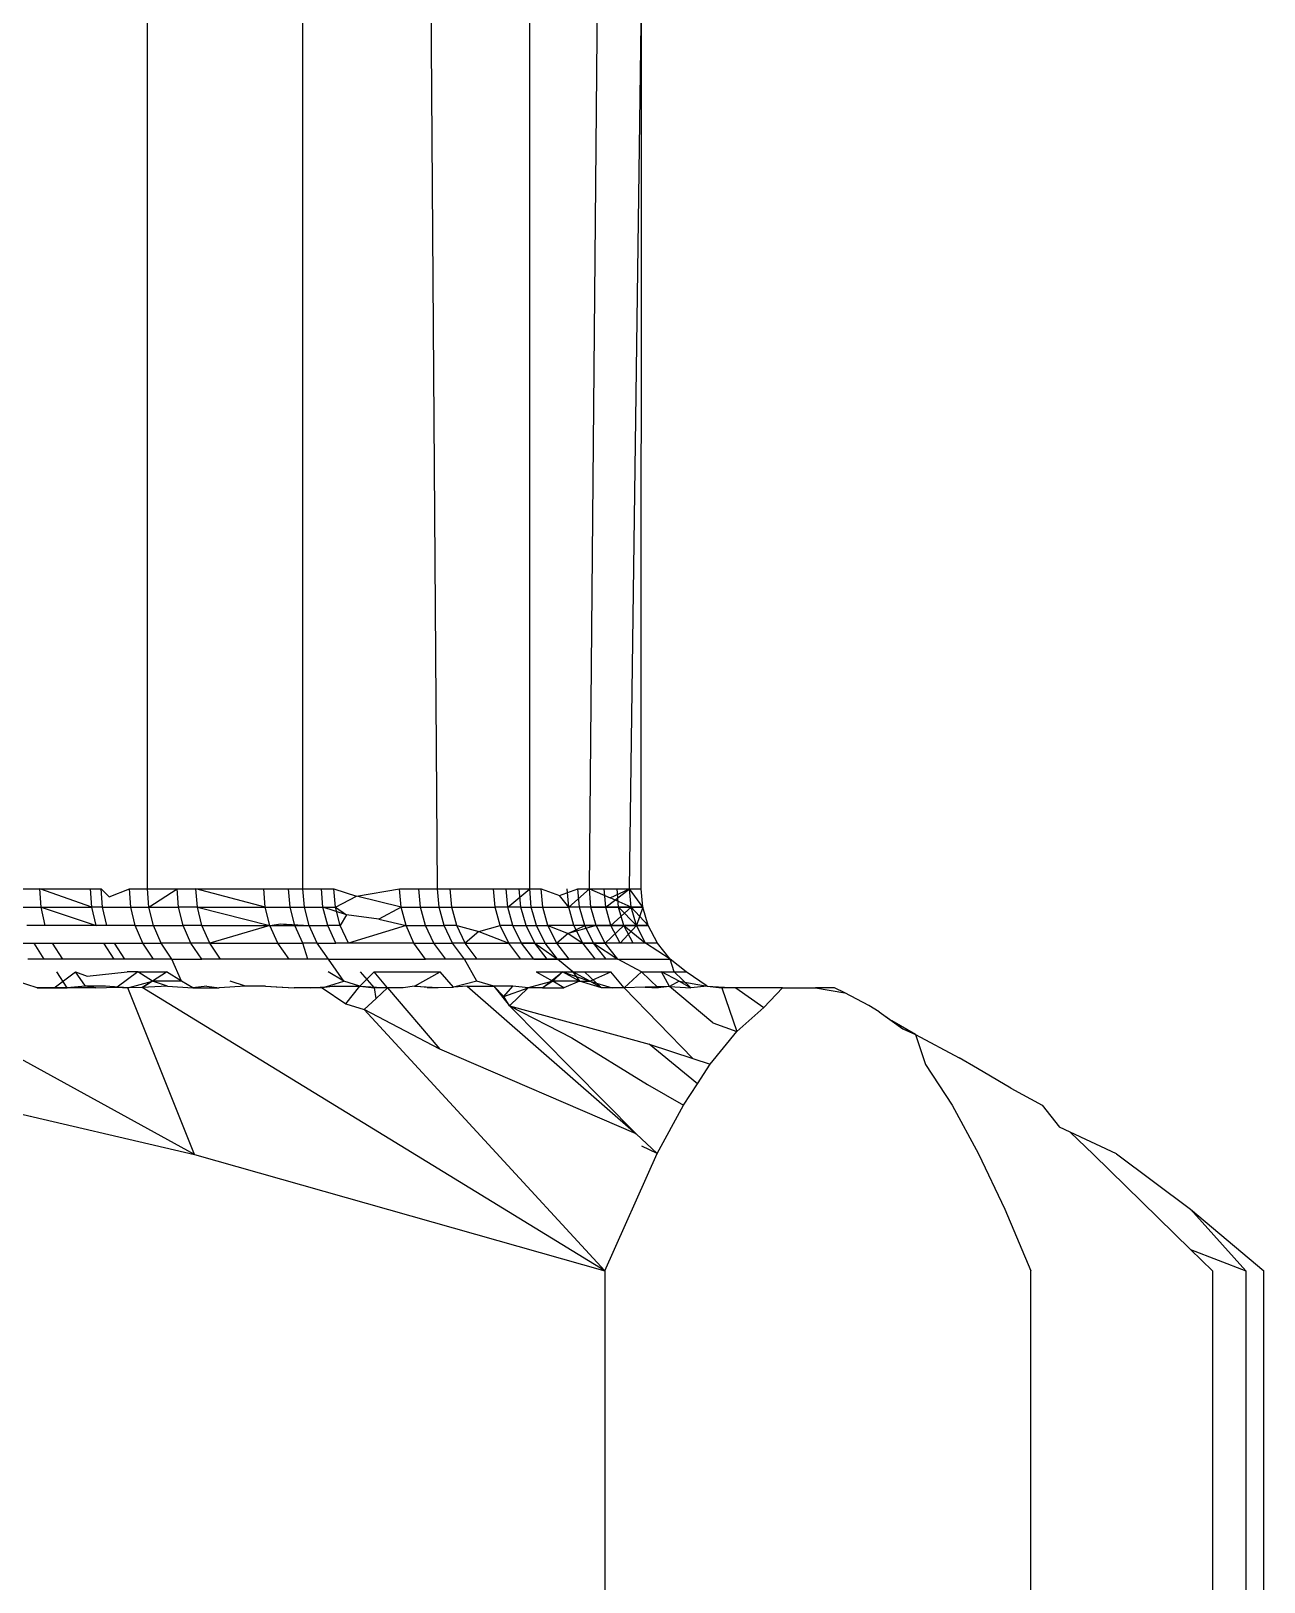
# Model space of a CAD drawing. Header units: millimetres. Extents: x 153 to 4750, y 92 to 3343.
# Drawn here: x 2858.84 to 2861.953, y 1085.116 to 1089.032 of the extents above; entities that cross this region are included whole.
import ezdxf

# ---------------------------------------------------------------- set-up
doc = ezdxf.new("R2010")
doc.units = ezdxf.units.MM

msp = doc.modelspace()

# ---------------------------------------------------------------- linework, layer by layer
for p, q in [((2859.1345, 1086.8656), (2859.1345, 1089.1156)), ((2859.5268, 1086.8656), (2859.5268, 1089.1156)), ((2859.8667, 1086.8656), (2859.8503, 1089.1156)), ((2860.0993, 1086.8656), (2860.0993, 1089.1156)), ((2860.2499, 1086.8656), (2860.2704, 1089.1156)), ((2860.3514, 1086.8656), (2860.3812, 1089.1156)), ((2860.3811, 1086.8656), (2860.3812, 1089.1156)), ((2858.8157, 1086.8656), (2858.8622, 1086.8656)), ((2858.8655, 1086.8201), (2858.8622, 1086.8656)), ((2858.8622, 1086.8656), (2858.9905, 1086.8656)), ((2858.994, 1086.8201), (2858.8622, 1086.8656)), ((2858.994, 1086.8201), (2858.9905, 1086.8656)), ((2858.9905, 1086.8656), (2859.0175, 1086.8656)), ((2859.0209, 1086.8201), (2859.0175, 1086.8656)), ((2859.0175, 1086.8656), (2859.0375, 1086.8456)), ((2859.0375, 1086.8456), (2859.0889, 1086.8656)), ((2859.0924, 1086.8201), (2859.0889, 1086.8656)), ((2859.0889, 1086.8656), (2859.1345, 1086.8656)), ((2859.1379, 1086.8201), (2859.1345, 1086.8656)), ((2859.1345, 1086.8656), (2859.2094, 1086.8656)), ((2859.1379, 1086.8201), (2859.2094, 1086.8656)), ((2859.2129, 1086.8201), (2859.2094, 1086.8656)), ((2859.2094, 1086.8656), (2859.2566, 1086.8656)), ((2859.2601, 1086.8201), (2859.2566, 1086.8656)), ((2859.2566, 1086.8656), (2859.428, 1086.8656)), ((2859.4317, 1086.8201), (2859.2566, 1086.8656)), ((2859.4317, 1086.8201), (2859.428, 1086.8656)), ((2859.428, 1086.8656), (2859.4904, 1086.8656)), ((2859.4941, 1086.8201), (2859.4904, 1086.8656)), ((2859.4904, 1086.8656), (2859.5268, 1086.8656)), ((2859.5305, 1086.8201), (2859.5268, 1086.8656)), ((2859.5268, 1086.8656), (2859.5736, 1086.8656)), ((2859.5773, 1086.8201), (2859.5736, 1086.8656)), ((2859.5736, 1086.8656), (2859.6051, 1086.8656)), ((2859.6089, 1086.8201), (2859.6051, 1086.8656)), ((2859.6051, 1086.8656), (2859.662, 1086.8477)), ((2859.6089, 1086.8201), (2859.662, 1086.8477)), ((2859.662, 1086.8477), (2859.7709, 1086.8656)), ((2859.7747, 1086.8201), (2859.662, 1086.8477)), ((2859.7747, 1086.8201), (2859.7709, 1086.8656)), ((2859.7709, 1086.8656), (2859.8196, 1086.8656)), ((2859.8235, 1086.8201), (2859.8196, 1086.8656)), ((2859.8196, 1086.8656), (2859.8667, 1086.8656)), ((2859.8706, 1086.8201), (2859.8667, 1086.8656)), ((2859.8667, 1086.8656), (2859.8985, 1086.8656)), ((2859.9024, 1086.8201), (2859.8985, 1086.8656)), ((2859.8985, 1086.8656), (2860.0078, 1086.8656)), ((2860.0118, 1086.8201), (2860.0078, 1086.8656)), ((2860.0078, 1086.8656), (2860.0402, 1086.8656)), ((2860.0441, 1086.8201), (2860.0402, 1086.8656)), ((2860.0402, 1086.8656), (2860.0731, 1086.8656)), ((2860.0441, 1086.8201), (2860.0993, 1086.8656)), ((2860.0772, 1086.8201), (2860.0731, 1086.8656)), ((2860.0731, 1086.8656), (2860.1282, 1086.8656)), ((2860.0731, 1086.8656), (2860.0993, 1086.8656)), ((2860.1033, 1086.8201), (2860.0993, 1086.8656)), ((2860.0993, 1086.8656), (2860.1282, 1086.8656)), ((2860.1323, 1086.8201), (2860.1282, 1086.8656)), ((2860.1282, 1086.8656), (2860.1744, 1086.8489)), ((2860.1744, 1086.8489), (2860.2209, 1086.8656)), ((2860.1981, 1086.8201), (2860.1744, 1086.8489)), ((2860.1981, 1086.8201), (2860.1941, 1086.8656)), ((2860.1981, 1086.8201), (2860.2499, 1086.8656)), ((2860.225, 1086.8201), (2860.2209, 1086.8656)), ((2860.2209, 1086.8656), (2860.2499, 1086.8656)), ((2860.254, 1086.8201), (2860.2499, 1086.8656)), ((2860.2499, 1086.8656), (2860.3027, 1086.8429)), ((2860.2499, 1086.8656), (2860.2871, 1086.8656)), ((2860.2871, 1086.8656), (2860.3514, 1086.8656)), ((2860.2912, 1086.8201), (2860.2871, 1086.8656)), ((2860.2912, 1086.8201), (2860.3514, 1086.8656)), ((2860.3027, 1086.8429), (2860.3514, 1086.8656)), ((2860.3556, 1086.8201), (2860.3027, 1086.8429)), ((2860.3239, 1086.8201), (2860.3198, 1086.8656)), ((2860.3514, 1086.8656), (2860.3811, 1086.8656)), ((2860.3556, 1086.8201), (2860.3514, 1086.8656)), ((2860.3853, 1086.8201), (2860.3514, 1086.8656)), ((2860.3853, 1086.8201), (2860.3811, 1086.8656)), ((2858.819, 1086.8201), (2858.8655, 1086.8201)), ((2858.8762, 1086.7736), (2858.8655, 1086.8201)), ((2858.8655, 1086.8201), (2858.994, 1086.8201)), ((2858.8655, 1086.8201), (2859.0049, 1086.7736)), ((2859.0049, 1086.7736), (2858.994, 1086.8201)), ((2859.0209, 1086.8201), (2858.994, 1086.8201)), ((2859.0318, 1086.7736), (2859.0209, 1086.8201)), ((2859.0209, 1086.8201), (2859.0924, 1086.8201)), ((2859.1034, 1086.7736), (2859.0924, 1086.8201)), ((2859.0924, 1086.8201), (2859.1379, 1086.8201)), ((2859.1491, 1086.7736), (2859.1379, 1086.8201)), ((2859.1379, 1086.8201), (2859.2129, 1086.8201)), ((2859.2242, 1086.7736), (2859.2129, 1086.8201)), ((2859.2601, 1086.8201), (2859.2129, 1086.8201)), ((2859.2715, 1086.7736), (2859.2601, 1086.8201)), ((2859.2601, 1086.8201), (2859.4317, 1086.8201)), ((2859.2601, 1086.8201), (2859.4433, 1086.7736)), ((2859.4433, 1086.7736), (2859.4317, 1086.8201)), ((2859.4317, 1086.8201), (2859.4941, 1086.8201)), ((2859.5059, 1086.7736), (2859.4941, 1086.8201)), ((2859.4941, 1086.8201), (2859.5305, 1086.8201)), ((2859.5424, 1086.7736), (2859.5305, 1086.8201)), ((2859.5305, 1086.8201), (2859.5773, 1086.8201)), ((2859.5893, 1086.7736), (2859.5773, 1086.8201)), ((2859.6366, 1086.8007), (2859.5773, 1086.8201)), ((2859.5773, 1086.8201), (2859.6089, 1086.8201)), ((2859.6209, 1086.7736), (2859.6089, 1086.8201)), ((2859.6089, 1086.8201), (2859.6366, 1086.8007)), ((2859.6366, 1086.8007), (2859.6209, 1086.7736)), ((2859.718, 1086.7896), (2859.6366, 1086.8007)), ((2859.7747, 1086.8201), (2859.718, 1086.7896)), ((2859.787, 1086.7736), (2859.7747, 1086.8201)), ((2859.7747, 1086.8201), (2859.8235, 1086.8201)), ((2859.8359, 1086.7736), (2859.8235, 1086.8201)), ((2859.8235, 1086.8201), (2859.8706, 1086.8201)), ((2859.883, 1086.7736), (2859.8706, 1086.8201)), ((2859.8706, 1086.8201), (2859.9024, 1086.8201)), ((2859.9149, 1086.7736), (2859.9024, 1086.8201)), ((2859.9024, 1086.8201), (2860.0118, 1086.8201)), ((2860.0245, 1086.7736), (2860.0118, 1086.8201)), ((2860.0772, 1086.8201), (2860.0118, 1086.8201)), ((2860.0441, 1086.8201), (2860.0118, 1086.8201)), ((2860.0569, 1086.7736), (2860.0441, 1086.8201)), ((2860.0772, 1086.8201), (2860.0441, 1086.8201)), ((2860.09, 1086.7736), (2860.0772, 1086.8201)), ((2860.0772, 1086.8201), (2860.1323, 1086.8201)), ((2860.0772, 1086.8201), (2860.1033, 1086.8201)), ((2860.1162, 1086.7736), (2860.1033, 1086.8201)), ((2860.1033, 1086.8201), (2860.1323, 1086.8201)), ((2860.1452, 1086.7736), (2860.1323, 1086.8201)), ((2860.1323, 1086.8201), (2860.1981, 1086.8201)), ((2860.2111, 1086.7736), (2860.1981, 1086.8201)), ((2860.254, 1086.8201), (2860.1981, 1086.8201)), ((2860.225, 1086.8201), (2860.1981, 1086.8201)), ((2860.2381, 1086.7736), (2860.225, 1086.8201)), ((2860.254, 1086.8201), (2860.225, 1086.8201)), ((2860.2671, 1086.7736), (2860.254, 1086.8201)), ((2860.254, 1086.8201), (2860.2912, 1086.8201)), ((2860.3239, 1086.8201), (2860.254, 1086.8201)), ((2860.2912, 1086.8201), (2860.3556, 1086.8201)), ((2860.3044, 1086.7736), (2860.2912, 1086.8201)), ((2860.2912, 1086.8201), (2860.3239, 1086.8201)), ((2860.3556, 1086.8201), (2860.3044, 1086.7736)), ((2860.3853, 1086.8201), (2860.3239, 1086.8201)), ((2860.3372, 1086.7736), (2860.3239, 1086.8201)), ((2860.3239, 1086.8201), (2860.3689, 1086.7736)), ((2860.3556, 1086.8201), (2860.3853, 1086.8201)), ((2860.3689, 1086.7736), (2860.3556, 1086.8201)), ((2860.3556, 1086.8201), (2860.3986, 1086.7736)), ((2860.3853, 1086.8201), (2860.3689, 1086.7736)), ((2860.3986, 1086.7736), (2860.3853, 1086.8201)), ((2858.8762, 1086.7736), (2858.8296, 1086.7736)), ((2859.0049, 1086.7736), (2858.8762, 1086.7736)), ((2859.0318, 1086.7736), (2859.0049, 1086.7736)), ((2859.1034, 1086.7736), (2859.0318, 1086.7736)), ((2859.1227, 1086.7288), (2859.1034, 1086.7736)), ((2859.1034, 1086.7736), (2859.1491, 1086.7736)), ((2859.1684, 1086.7288), (2859.1491, 1086.7736)), ((2859.1491, 1086.7736), (2859.2242, 1086.7736)), ((2859.2438, 1086.7288), (2859.2242, 1086.7736)), ((2859.2715, 1086.7736), (2859.2242, 1086.7736)), ((2859.2913, 1086.7288), (2859.2715, 1086.7736)), ((2859.2715, 1086.7736), (2859.4433, 1086.7736)), ((2859.4433, 1086.7736), (2859.2913, 1086.7288)), ((2859.4433, 1086.7736), (2859.4712, 1086.7775)), ((2859.4635, 1086.7288), (2859.4433, 1086.7736)), ((2859.4433, 1086.7736), (2859.5059, 1086.7736)), ((2859.4712, 1086.7775), (2859.5059, 1086.7736)), ((2859.4712, 1086.7775), (2859.5424, 1086.7736)), ((2859.5263, 1086.7288), (2859.5059, 1086.7736)), ((2859.5059, 1086.7736), (2859.5424, 1086.7736)), ((2859.5629, 1086.7288), (2859.5424, 1086.7736)), ((2859.5424, 1086.7736), (2859.5893, 1086.7736)), ((2859.61, 1086.7288), (2859.5893, 1086.7736)), ((2859.6209, 1086.7736), (2859.5893, 1086.7736)), ((2859.6417, 1086.7288), (2859.6209, 1086.7736)), ((2859.787, 1086.7736), (2859.6417, 1086.7288)), ((2859.718, 1086.7896), (2859.787, 1086.7736)), ((2859.8064, 1086.7288), (2859.787, 1086.7736)), ((2859.787, 1086.7736), (2859.8359, 1086.7736)), ((2859.8573, 1086.7288), (2859.8359, 1086.7736)), ((2859.8359, 1086.7736), (2859.883, 1086.7736)), ((2859.9046, 1086.7288), (2859.883, 1086.7736)), ((2859.9149, 1086.7736), (2859.883, 1086.7736)), ((2859.9366, 1086.7288), (2859.9149, 1086.7736)), ((2859.9149, 1086.7736), (2859.9708, 1086.7582)), ((2859.9708, 1086.7582), (2859.9366, 1086.7288)), ((2859.9708, 1086.7582), (2860.0245, 1086.7736)), ((2859.9708, 1086.7582), (2860.0465, 1086.7288)), ((2860.0465, 1086.7288), (2860.0245, 1086.7736)), ((2860.0569, 1086.7736), (2860.0245, 1086.7736)), ((2860.079, 1086.7288), (2860.0569, 1086.7736)), ((2860.0569, 1086.7736), (2860.09, 1086.7736)), ((2860.0569, 1086.7736), (2860.1162, 1086.7736)), ((2860.1122, 1086.7288), (2860.09, 1086.7736)), ((2860.09, 1086.7736), (2860.1452, 1086.7736)), ((2860.1385, 1086.7288), (2860.1162, 1086.7736)), ((2860.1162, 1086.7736), (2860.1452, 1086.7736)), ((2860.1676, 1086.7288), (2860.1452, 1086.7736)), ((2860.1452, 1086.7736), (2860.196, 1086.753)), ((2860.2111, 1086.7736), (2860.1452, 1086.7736)), ((2860.2671, 1086.7736), (2860.196, 1086.753)), ((2860.196, 1086.753), (2860.2381, 1086.7736)), ((2860.2338, 1086.7288), (2860.2111, 1086.7736)), ((2860.2381, 1086.7736), (2860.2111, 1086.7736)), ((2860.2608, 1086.7288), (2860.2381, 1086.7736)), ((2860.2671, 1086.7736), (2860.2381, 1086.7736)), ((2860.2381, 1086.7736), (2860.3044, 1086.7736)), ((2860.29, 1086.7288), (2860.2671, 1086.7736)), ((2860.2671, 1086.7736), (2860.3044, 1086.7736)), ((2860.3372, 1086.7736), (2860.2671, 1086.7736)), ((2860.3372, 1086.7736), (2860.29, 1086.7288)), ((2860.3273, 1086.7288), (2860.3044, 1086.7736)), ((2860.3044, 1086.7736), (2860.3689, 1086.7736)), ((2860.3044, 1086.7736), (2860.3372, 1086.7736)), ((2860.3689, 1086.7736), (2860.3273, 1086.7288)), ((2860.3986, 1086.7736), (2860.3372, 1086.7736)), ((2860.3602, 1086.7288), (2860.3372, 1086.7736)), ((2860.3372, 1086.7736), (2860.392, 1086.7288)), ((2860.392, 1086.7288), (2860.3689, 1086.7736)), ((2860.3689, 1086.7736), (2860.3986, 1086.7736)), ((2860.4218, 1086.7288), (2860.3986, 1086.7736)), ((2858.8068, 1086.7288), (2858.8479, 1086.7288)), ((2858.8736, 1086.6888), (2858.8479, 1086.7288)), ((2858.8479, 1086.7288), (2858.8947, 1086.7288)), ((2858.9206, 1086.6888), (2858.8947, 1086.7288)), ((2858.8947, 1086.7288), (2859.0237, 1086.7288)), ((2859.0502, 1086.6888), (2859.0237, 1086.7288)), ((2859.0237, 1086.7288), (2859.0508, 1086.7288)), ((2859.0773, 1086.6888), (2859.0508, 1086.7288)), ((2859.0508, 1086.7288), (2859.1227, 1086.7288)), ((2859.1495, 1086.6888), (2859.1227, 1086.7288)), ((2859.1227, 1086.7288), (2859.1684, 1086.7288)), ((2859.1955, 1086.6888), (2859.1684, 1086.7288)), ((2859.2438, 1086.7288), (2859.1684, 1086.7288)), ((2859.2712, 1086.6888), (2859.2438, 1086.7288)), ((2859.2913, 1086.7288), (2859.2438, 1086.7288)), ((2859.3188, 1086.6888), (2859.2913, 1086.7288)), ((2859.2913, 1086.7288), (2859.4635, 1086.7288)), ((2859.4919, 1086.6888), (2859.4635, 1086.7288)), ((2859.4635, 1086.7288), (2859.5263, 1086.7288)), ((2859.5388, 1086.6888), (2859.5263, 1086.7288)), ((2859.5629, 1086.7288), (2859.5263, 1086.7288)), ((2859.5916, 1086.6888), (2859.5629, 1086.7288)), ((2859.5629, 1086.7288), (2859.61, 1086.7288)), ((2859.6417, 1086.7288), (2859.61, 1086.7288)), ((2859.8064, 1086.7288), (2859.6417, 1086.7288)), ((2859.8064, 1086.7288), (2859.8573, 1086.7288)), ((2859.8362, 1086.6888), (2859.8064, 1086.7288)), ((2859.8874, 1086.6888), (2859.8573, 1086.7288)), ((2859.8573, 1086.7288), (2859.9046, 1086.7288)), ((2859.9349, 1086.6888), (2859.9046, 1086.7288)), ((2859.9366, 1086.7288), (2859.9046, 1086.7288)), ((2859.967, 1086.6888), (2859.9366, 1086.7288)), ((2859.9366, 1086.7288), (2860.0465, 1086.7288)), ((2860.0773, 1086.6888), (2860.0465, 1086.7288)), ((2860.079, 1086.7288), (2860.0465, 1086.7288)), ((2860.1122, 1086.7288), (2860.0465, 1086.7288)), ((2860.1101, 1086.6888), (2860.079, 1086.7288)), ((2860.079, 1086.7288), (2860.1122, 1086.7288)), ((2860.079, 1086.7288), (2860.1385, 1086.7288)), ((2860.1433, 1086.6888), (2860.1122, 1086.7288)), ((2860.1122, 1086.7288), (2860.1385, 1086.7288)), ((2860.1122, 1086.7288), (2860.1676, 1086.7288)), ((2860.1122, 1086.7288), (2860.1697, 1086.6888)), ((2860.1697, 1086.6888), (2860.1385, 1086.7288)), ((2860.1385, 1086.7288), (2860.1676, 1086.7288)), ((2860.196, 1086.753), (2860.1676, 1086.7288)), ((2860.1989, 1086.6888), (2860.1676, 1086.7288)), ((2860.1676, 1086.7288), (2860.2338, 1086.7288)), ((2860.196, 1086.753), (2860.2338, 1086.7288)), ((2860.2655, 1086.6888), (2860.2338, 1086.7288)), ((2860.2338, 1086.7288), (2860.29, 1086.7288)), ((2860.2608, 1086.7288), (2860.2338, 1086.7288)), ((2860.2926, 1086.6888), (2860.2608, 1086.7288)), ((2860.29, 1086.7288), (2860.2608, 1086.7288)), ((2860.3273, 1086.7288), (2860.2608, 1086.7288)), ((2860.2608, 1086.7288), (2860.3219, 1086.6888)), ((2860.3219, 1086.6888), (2860.29, 1086.7288)), ((2860.3273, 1086.7288), (2860.29, 1086.7288)), ((2860.3602, 1086.7288), (2860.29, 1086.7288)), ((2860.392, 1086.7288), (2860.3273, 1086.7288)), ((2860.4218, 1086.7288), (2860.3602, 1086.7288)), ((2860.4218, 1086.7288), (2860.392, 1086.7288)), ((2860.4543, 1086.6888), (2860.392, 1086.7288)), ((2860.4543, 1086.6888), (2860.4218, 1086.7288)), ((2858.8736, 1086.6888), (2858.8324, 1086.6888)), ((2858.9206, 1086.6888), (2858.8736, 1086.6888)), ((2859.0502, 1086.6888), (2858.9206, 1086.6888)), ((2859.0773, 1086.6888), (2859.0502, 1086.6888)), ((2859.1495, 1086.6888), (2859.0773, 1086.6888)), ((2859.1955, 1086.6888), (2859.1495, 1086.6888)), ((2859.2197, 1086.6331), (2859.1955, 1086.6888)), ((2859.1955, 1086.6888), (2859.2712, 1086.6888)), ((2859.3188, 1086.6888), (2859.2712, 1086.6888)), ((2859.4919, 1086.6888), (2859.3188, 1086.6888)), ((2859.5388, 1086.6888), (2859.4919, 1086.6888)), ((2859.5916, 1086.6888), (2859.5388, 1086.6888)), ((2859.6296, 1086.6331), (2859.5916, 1086.6888)), ((2859.5916, 1086.6888), (2859.8362, 1086.6888)), ((2859.8874, 1086.6888), (2859.8362, 1086.6888)), ((2859.9349, 1086.6888), (2859.8874, 1086.6888)), ((2859.9658, 1086.6331), (2859.9349, 1086.6888)), ((2859.967, 1086.6888), (2859.9349, 1086.6888)), ((2860.0773, 1086.6888), (2859.967, 1086.6888)), ((2860.1101, 1086.6888), (2860.0773, 1086.6888)), ((2860.1433, 1086.6888), (2860.0773, 1086.6888)), ((2860.1433, 1086.6888), (2860.1101, 1086.6888)), ((2860.1101, 1086.6888), (2860.1697, 1086.6888)), ((2860.1989, 1086.6888), (2860.1433, 1086.6888)), ((2860.2083, 1086.6564), (2860.1697, 1086.6888)), ((2860.1697, 1086.6888), (2860.1989, 1086.6888)), ((2860.2655, 1086.6888), (2860.1989, 1086.6888)), ((2860.3219, 1086.6888), (2860.2655, 1086.6888)), ((2860.2926, 1086.6888), (2860.2655, 1086.6888)), ((2860.3219, 1086.6888), (2860.2926, 1086.6888)), ((2860.3819, 1086.6564), (2860.3219, 1086.6888)), ((2860.3219, 1086.6888), (2860.4543, 1086.6888)), ((2860.4943, 1086.6564), (2860.4543, 1086.6888)), ((2860.4641, 1086.6564), (2860.4543, 1086.6888)), ((2858.8986, 1086.6156), (2858.9525, 1086.6564)), ((2858.9315, 1086.6156), (2858.9053, 1086.6564)), ((2858.9776, 1086.6198), (2858.9525, 1086.6564)), ((2858.9525, 1086.6564), (2858.9816, 1086.6454)), ((2858.9816, 1086.6454), (2859.0828, 1086.6564)), ((2859.1101, 1086.6564), (2859.058, 1086.6176)), ((2859.1101, 1086.6564), (2859.0828, 1086.6564)), ((2859.1467, 1086.6331), (2859.1101, 1086.6564)), ((2859.1101, 1086.6564), (2859.1826, 1086.6564)), ((2859.1204, 1086.6167), (2859.1826, 1086.6564)), ((2859.2197, 1086.6331), (2859.1826, 1086.6564)), ((2859.6296, 1086.6331), (2859.5901, 1086.6564)), ((2859.6706, 1086.6198), (2859.7066, 1086.6564)), ((2859.7074, 1086.6156), (2859.6719, 1086.6564)), ((2859.7403, 1086.6156), (2859.7066, 1086.6564)), ((2859.7066, 1086.6564), (2859.8729, 1086.6564)), ((2859.8085, 1086.6198), (2859.8729, 1086.6564)), ((2859.9066, 1086.6176), (2859.8729, 1086.6564)), ((2860.1153, 1086.6564), (2860.1817, 1086.6564)), ((2860.1153, 1086.6564), (2860.1579, 1086.6331)), ((2860.1313, 1086.6156), (2860.1817, 1086.6564)), ((2860.1817, 1086.6564), (2860.1579, 1086.6331)), ((2860.2247, 1086.6331), (2860.1817, 1086.6564)), ((2860.1817, 1086.6564), (2860.2513, 1086.6331)), ((2860.1817, 1086.6564), (2860.2375, 1086.6564)), ((2860.1817, 1086.6564), (2860.2083, 1086.6564)), ((2860.2513, 1086.6331), (2860.2083, 1086.6564)), ((2860.2083, 1086.6564), (2860.2247, 1086.6331)), ((2860.2809, 1086.6156), (2860.2375, 1086.6564)), ((2860.2375, 1086.6564), (2860.3044, 1086.6564)), ((2860.2513, 1086.6331), (2860.3044, 1086.6564)), ((2860.338, 1086.6156), (2860.3044, 1086.6564)), ((2860.338, 1086.6156), (2860.3819, 1086.6564)), ((2860.4236, 1086.6156), (2860.3819, 1086.6564)), ((2860.3819, 1086.6564), (2860.432, 1086.6564)), ((2860.432, 1086.6564), (2860.4641, 1086.6564)), ((2860.4764, 1086.6331), (2860.432, 1086.6564)), ((2860.4525, 1086.6193), (2860.432, 1086.6564)), ((2860.5064, 1086.6156), (2860.4641, 1086.6564)), ((2860.4641, 1086.6564), (2860.4943, 1086.6564)), ((2860.5475, 1086.6198), (2860.4943, 1086.6564)), ((2858.8557, 1086.6156), (2858.8033, 1086.6331)), ((2858.8557, 1086.6156), (2858.9315, 1086.6156)), ((2858.8986, 1086.6156), (2858.8557, 1086.6156)), ((2858.9315, 1086.6156), (2858.8986, 1086.6156)), ((2858.9776, 1086.6198), (2858.9315, 1086.6156)), ((2859.0035, 1086.6156), (2858.9315, 1086.6156)), ((2859.0035, 1086.6156), (2858.9776, 1086.6198)), ((2859.0286, 1086.6198), (2858.9776, 1086.6198)), ((2859.0035, 1086.6156), (2859.058, 1086.6176)), ((2859.0844, 1086.6156), (2859.0286, 1086.6198)), ((2859.058, 1086.6176), (2859.0844, 1086.6156)), ((2859.0844, 1086.6156), (2859.1467, 1086.6331)), ((2859.1204, 1086.6167), (2859.0844, 1086.6156)), ((2859.2527, 1086.1951), (2859.0844, 1086.6156)), ((2859.1467, 1086.6331), (2859.1204, 1086.6167)), ((2859.1848, 1086.6198), (2859.1204, 1086.6167)), ((2860.2888, 1085.9011), (2859.1204, 1086.6167)), ((2859.1848, 1086.6198), (2859.1467, 1086.6331)), ((2859.2197, 1086.6331), (2859.1467, 1086.6331)), ((2859.1848, 1086.6198), (2859.249, 1086.6156)), ((2859.249, 1086.6156), (2859.2197, 1086.6331)), ((2859.2839, 1086.6198), (2859.249, 1086.6156)), ((2859.249, 1086.6156), (2859.3156, 1086.6156)), ((2859.2839, 1086.6198), (2859.3156, 1086.6156)), ((2859.382, 1086.6198), (2859.3156, 1086.6156)), ((2859.382, 1086.6198), (2859.3427, 1086.6331)), ((2859.432, 1086.6198), (2859.382, 1086.6198)), ((2859.432, 1086.6198), (2859.5046, 1086.6156)), ((2859.432, 1086.6198), (2859.4588, 1086.6188)), ((2859.4588, 1086.6188), (2859.5046, 1086.6156)), ((2859.5455, 1086.6156), (2859.5046, 1086.6156)), ((2859.5455, 1086.6156), (2859.6065, 1086.6198)), ((2859.5753, 1086.6156), (2859.5455, 1086.6156)), ((2859.5753, 1086.6156), (2859.6296, 1086.6331)), ((2859.6065, 1086.6198), (2859.5753, 1086.6156)), ((2859.5753, 1086.6156), (2859.6352, 1086.5753)), ((2859.6065, 1086.6198), (2859.6706, 1086.6198)), ((2859.6706, 1086.6198), (2859.6296, 1086.6331)), ((2859.6352, 1086.5753), (2859.6706, 1086.6198)), ((2859.6706, 1086.6198), (2859.7074, 1086.6156)), ((2859.6706, 1086.6198), (2859.7403, 1086.6156)), ((2859.7794, 1086.6156), (2859.7074, 1086.6156)), ((2859.7403, 1086.6156), (2859.7074, 1086.6156)), ((2859.7115, 1086.589), (2859.7074, 1086.6156)), ((2859.7403, 1086.6156), (2859.7115, 1086.589)), ((2859.7794, 1086.6156), (2859.7403, 1086.6156)), ((2859.7403, 1086.6156), (2859.8722, 1086.4614)), ((2859.8085, 1086.6198), (2859.7794, 1086.6156)), ((2859.84, 1086.6166), (2859.8085, 1086.6198)), ((2859.8085, 1086.6198), (2859.8684, 1086.617)), ((2859.84, 1086.6166), (2859.8684, 1086.617)), ((2859.8684, 1086.617), (2859.9066, 1086.6176)), ((2859.9658, 1086.6331), (2859.9066, 1086.6176)), ((2859.9415, 1086.6198), (2859.9066, 1086.6176)), ((2859.9415, 1086.6198), (2860.0088, 1086.6198)), ((2859.9415, 1086.6198), (2860.3677, 1086.247)), ((2860.0088, 1086.6198), (2859.9658, 1086.6331)), ((2860.0571, 1086.6198), (2860.0088, 1086.6198)), ((2860.0088, 1086.6198), (2860.0482, 1086.5709)), ((2860.0344, 1086.5944), (2860.0088, 1086.6198)), ((2860.0344, 1086.5944), (2860.0571, 1086.6198)), ((2860.0344, 1086.5944), (2860.0956, 1086.6156)), ((2860.0956, 1086.6156), (2860.0482, 1086.5709)), ((2860.0956, 1086.6156), (2860.0571, 1086.6198)), ((2860.1579, 1086.6331), (2860.0956, 1086.6156)), ((2860.1313, 1086.6156), (2860.0956, 1086.6156)), ((2860.1579, 1086.6331), (2860.1313, 1086.6156)), ((2860.1313, 1086.6156), (2860.1854, 1086.6156)), ((2860.2247, 1086.6331), (2860.1579, 1086.6331)), ((2860.1854, 1086.6156), (2860.1579, 1086.6331)), ((2860.2247, 1086.6331), (2860.1854, 1086.6156)), ((2860.2809, 1086.6156), (2860.2247, 1086.6331)), ((2860.2247, 1086.6331), (2860.2513, 1086.6331)), ((2860.2809, 1086.6156), (2860.2513, 1086.6331)), ((2860.2513, 1086.6331), (2860.3077, 1086.6156)), ((2860.338, 1086.6156), (2860.2809, 1086.6156)), ((2860.3905, 1086.6179), (2860.338, 1086.6156)), ((2860.338, 1086.6156), (2860.5114, 1086.4376)), ((2860.4525, 1086.6193), (2860.3905, 1086.6179)), ((2860.3905, 1086.6179), (2860.4236, 1086.6156)), ((2860.4525, 1086.6193), (2860.4236, 1086.6156)), ((2860.4764, 1086.6331), (2860.4525, 1086.6193)), ((2860.4525, 1086.6193), (2860.5064, 1086.6156)), ((2860.5618, 1086.5274), (2860.4525, 1086.6193)), ((2860.4764, 1086.6331), (2860.5064, 1086.6156)), ((2860.4764, 1086.6331), (2860.5475, 1086.6198)), ((2860.5475, 1086.6198), (2860.5064, 1086.6156)), ((2860.5475, 1086.6198), (2860.6194, 1086.6156)), ((2860.5475, 1086.6198), (2860.5847, 1086.6156)), ((2860.6194, 1086.6156), (2860.5847, 1086.6156)), ((2860.5847, 1086.6156), (2860.6224, 1086.5057)), ((2860.6194, 1086.6156), (2860.6901, 1086.566)), ((2860.7379, 1086.6156), (2860.6194, 1086.6156)), ((2860.6901, 1086.566), (2860.7379, 1086.6156)), ((2860.7379, 1086.6156), (2860.8211, 1086.6156)), ((2860.8687, 1086.6156), (2860.8211, 1086.6156)), ((2860.8211, 1086.6156), (2860.8954, 1086.6031)), ((2860.8954, 1086.6031), (2860.8687, 1086.6156)), ((2860.9555, 1086.5711), (2860.8954, 1086.6031)), ((2859.2527, 1086.1951), (2858.5526, 1086.5806)), ((2859.6352, 1086.5753), (2859.6814, 1086.5612)), ((2859.7115, 1086.589), (2859.6814, 1086.5612)), ((2859.6814, 1086.5612), (2860.2888, 1085.9011)), ((2859.8722, 1086.4614), (2859.6814, 1086.5612)), ((2860.0482, 1086.5709), (2860.0344, 1086.5944)), ((2860.0482, 1086.5709), (2860.2053, 1086.4895)), ((2860.0482, 1086.5709), (2860.3677, 1086.247)), ((2860.0482, 1086.5709), (2860.4012, 1086.4738)), ((2860.6224, 1086.5057), (2860.6901, 1086.566)), ((2860.9813, 1086.5558), (2860.9555, 1086.5711)), ((2860.5618, 1086.5274), (2860.6224, 1086.5057)), ((2860.9813, 1086.5558), (2861.0412, 1086.5124)), ((2860.9813, 1086.5558), (2861.0133, 1086.5327)), ((2861.0732, 1086.4983), (2861.0133, 1086.5327)), ((2860.2053, 1086.4895), (2860.3966, 1086.372)), ((2860.5551, 1086.4232), (2860.6224, 1086.5057)), ((2861.0412, 1086.5124), (2861.0732, 1086.4983)), ((2861.0732, 1086.4983), (2861.0988, 1086.4227)), ((2861.0732, 1086.4983), (2861.1836, 1086.4391)), ((2860.3677, 1086.247), (2859.8722, 1086.4614)), ((2860.5231, 1086.3739), (2860.4012, 1086.4738)), ((2860.4012, 1086.4738), (2860.5114, 1086.4376)), ((2860.5114, 1086.4376), (2860.5551, 1086.4232)), ((2860.5231, 1086.3739), (2860.5551, 1086.4232)), ((2861.0988, 1086.4227), (2861.1658, 1086.3193)), ((2861.2298, 1086.4125), (2861.1836, 1086.4391)), ((2861.3139, 1086.3629), (2861.2298, 1086.4125)), ((2860.3966, 1086.372), (2860.488, 1086.3198)), ((2860.488, 1086.3198), (2860.5231, 1086.3739)), ((2861.3139, 1086.3629), (2861.3935, 1086.3193)), ((2858.7286, 1086.3176), (2859.2527, 1086.1951)), ((2860.4213, 1086.1973), (2860.488, 1086.3198)), ((2861.1658, 1086.3193), (2861.2324, 1086.1968)), ((2861.3935, 1086.3193), (2861.4369, 1086.264)), ((2861.4642, 1086.2513), (2861.4369, 1086.264)), ((2861.581, 1086.1968), (2861.4642, 1086.2513)), ((2861.4642, 1086.2513), (2861.5226, 1086.1951)), ((2860.3677, 1086.247), (2860.4213, 1086.1973)), ((2860.4213, 1086.1973), (2860.3827, 1086.2159)), ((2859.2527, 1086.1951), (2860.2888, 1085.9011)), ((2860.2888, 1085.9011), (2860.4213, 1086.1973)), ((2861.2324, 1086.1968), (2861.2987, 1086.0569)), ((2861.7681, 1085.9553), (2861.5226, 1086.1951)), ((2861.581, 1086.1968), (2861.7675, 1086.0569)), ((2861.2987, 1086.0569), (2861.3647, 1085.9011)), ((2861.7675, 1086.0569), (2861.9533, 1085.9011)), ((2861.9079, 1085.9011), (2861.7675, 1086.0569)), ((2861.7681, 1085.9553), (2861.9079, 1085.9011)), ((2861.7681, 1085.9553), (2861.8235, 1085.9011)), ((2860.2888, 1085.9011), (2860.2888, 1079.3301)), ((2861.3647, 1079.3301), (2861.3647, 1085.9011)), ((2861.8235, 1085.9011), (2861.8235, 1079.3301)), ((2861.9079, 1085.9011), (2861.9079, 1079.3301)), ((2861.9533, 1079.3301), (2861.9533, 1085.9011))]:
    msp.add_line(p, q)

doc.saveas('drawing.dxf')
